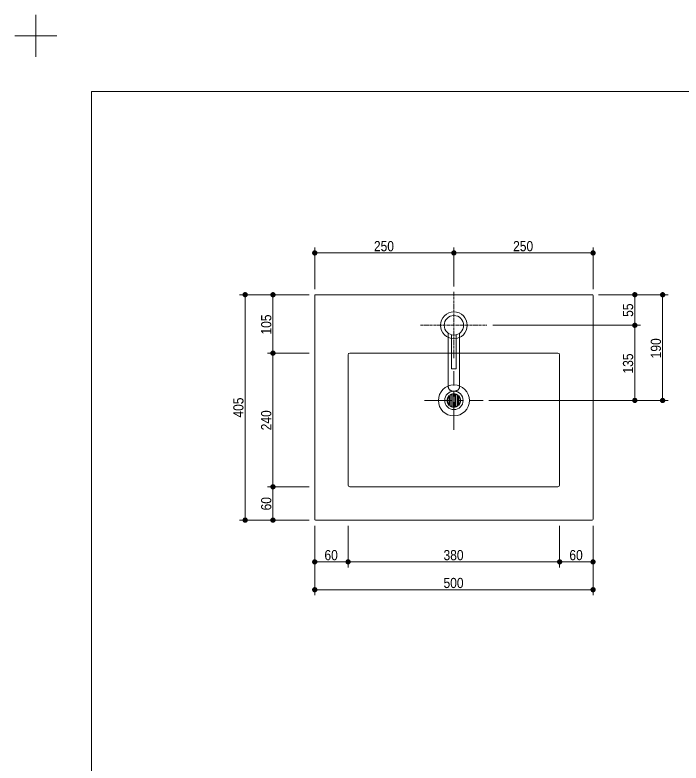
# Model space of a CAD drawing. Units: millimetres, scale not verified. Extents: x -3031 to 3031, y -1522 to 1522.
# Drawn here: x -3031 to -1835, y 179 to 1522 of the extents above; entities that cross this region are included whole.
import ezdxf
from ezdxf.enums import TextEntityAlignment as Align

# ---------------------------------------------------------------- set-up
doc = ezdxf.new("R2010")
doc.units = ezdxf.units.MM
doc.header["$LTSCALE"] = 10
doc.linetypes.add('CHAIN1', pattern=[8, 5, -1, 1, -1])
doc.linetypes.add('DASHED1', pattern=[1.8, 1.2, -0.6])
for name, color, linetype, lineweight in [('0-0_1図面枠', 7, 'Continuous', 9), ('0-1_5ボウル・キャビネット', 7, 'Continuous', 9), ('0-3_0', 7, 'Continuous', 9), ('0-4_2寸法-1', 7, 'Continuous', 9), ('0-5_4給排水', 7, 'DASHED1', 9)]:
    doc.layers.add(name, color=color, linetype=linetype, lineweight=lineweight)
doc.styles.add('ＭＳ Ｐゴシック', font='')
doc.styles.get('ＭＳ Ｐゴシック').set_extended_font_data('MS PGothic')

# ---------------------------------------------------------------- blocks, each defined once
blk = doc.blocks.new('グループ')
at = {"layer": '0-0_1図面枠'}
for p, q in [((-21000, 14475), (-21000, 15225)), ((-21375, 14850), (-20625, 14850))]:
    blk.add_line(p, q, dxfattribs=at)
blk = doc.blocks.new('グループ-2')
at = {"layer": '0-0_1図面枠'}
blk.add_lwpolyline([(-20000, 13850), (20000, 13850), (20000, -13850), (-20000, -13850)], close=True, dxfattribs=at)
blk = doc.blocks.new('図面枠')
at = {"layer": '0-0_1図面枠'}
for name in ['グループ', 'グループ-2']:
    blk.add_blockref(name, (0, 0), dxfattribs=at)
blk = doc.blocks.new('_Dot')
at = {"layer": '0-3_0'}
for p, q in [((-5, 0), (-10, 0)), ((4.89, 1), (-4.89, 1)), ((3.99, 3), (-3.99, 3)), ((4.58, -1.99), (-4.58, -1.99)), ((3, -3.99), (-3, -3.99))]:
    blk.add_line(p, q, dxfattribs=at)
for points in [[(5, 0), (4.96, 0.63), (4.84, 1.24), (4.65, 1.84), (4.38, 2.41), (4.05, 2.94), (3.64, 3.42), (3.19, 3.85), (2.68, 4.22), (2.13, 4.52), (1.55, 4.76), (0.94, 4.91), (0.31, 4.99), (-0.31, 4.99), (-0.94, 4.91), (-1.55, 4.76), (-2.13, 4.52), (-2.68, 4.22), (-3.19, 3.85), (-3.64, 3.42), (-4.05, 2.94), (-4.38, 2.41), (-4.65, 1.84), (-4.84, 1.24), (-4.96, 0.63), (-5, 0), (0, 0)], [(-5, 0), (-4.96, -0.63), (-4.84, -1.24), (-4.65, -1.84), (-4.38, -2.41), (-4.05, -2.94), (-3.64, -3.42), (-3.19, -3.85), (-2.68, -4.22), (-2.13, -4.52), (-1.55, -4.76), (-0.94, -4.91), (-0.31, -4.99), (0.31, -4.99), (0.94, -4.91), (1.55, -4.76), (2.13, -4.52), (2.68, -4.22), (3.19, -3.85), (3.64, -3.42), (4.05, -2.94), (4.38, -2.41), (4.65, -1.84), (4.84, -1.24), (4.96, -0.63), (5, 0), (0, 0)]]:
    blk.add_lwpolyline(points, close=True, dxfattribs=at)
blk = doc.blocks.new('グループ-20')
at = {"layer": '0-1_5ボウル・キャビネット'}
for p, q in [((-13575, 8222.5), (-13575, 8377.5)), ((-13555, 8205.1), (-13555, 8394.9)), ((-13525, 8190.5), (-13525, 8409.5)), ((-13505, 8186), (-13505, 8414)), ((-13475, 8186), (-13475, 8414)), ((-13455, 8190.5), (-13455, 8409.5)), ((-13425, 8205.1), (-13425, 8394.9)), ((-13405, 8222.5), (-13405, 8377.5))]:
    blk.add_line(p, q, dxfattribs=at)
for radius in [278.5, 165, 125]:
    blk.add_circle((-13490, 8300), radius, dxfattribs=at)
for start, end in [(137.65739, 222.34261), (107.71893, 124.41739), (90, 97.49472), (82.50528, 90), (55.58261, 72.28107), (317.65739, 42.34261), (235.58261, 252.28107), (287.71893, 304.41739), (262.50528, 270), (270, 277.49472)]:
    blk.add_arc((-13490, 8300), 115, start, end, dxfattribs=at)
blk = doc.blocks.new('グループ-21')
at = {"layer": '0-5_4給排水', "linetype": 'CHAIN1'}
for p, q in [((-13490, 10250), (-13490, 9050)), ((-14090, 9650), (-12890, 9650))]:
    blk.add_line(p, q, dxfattribs=at)
at = {"layer": '0-5_4給排水', "linetype": 'Continuous'}
for points in [[(-13590, 9506.4), (-13590, 8541.5), (-13589.6, 8534.6), (-13588.3, 8527.5), (-13586.1, 8520.4), (-13583, 8513.3), (-13578.8, 8506.3), (-13573.7, 8499.5), (-13567.6, 8493.2), (-13560.7, 8487.3), (-13553, 8482), (-13544.7, 8477.3), (-13535.9, 8473.4), (-13526.8, 8470.2), (-13517.5, 8467.8), (-13508.2, 8466.1), (-13499, 8465.2), (-13490, 8464.9), (-13481, 8465.2), (-13471.8, 8466.1), (-13462.5, 8467.8), (-13453.2, 8470.2), (-13444.1, 8473.4), (-13435.3, 8477.3), (-13427, 8482), (-13419.3, 8487.3), (-13412.4, 8493.2), (-13406.3, 8499.5), (-13401.2, 8506.3), (-13397, 8513.3), (-13393.9, 8520.4), (-13391.7, 8527.5), (-13390.4, 8534.6), (-13390, 8541.5), (-13390, 9506.4)], [(-13530, 9479.6), (-13530, 8870), (-13450, 8870), (-13450, 9479.6)]]:
    blk.add_lwpolyline(points, dxfattribs=at)
for radius in [240, 175]:
    blk.add_circle((-13490, 9650), radius, dxfattribs=at)

msp = doc.modelspace()

# ---------------------------------------------------------------- linework, layer by layer
at = {"layer": '0-1_5ボウル・キャビネット'}
for p, q in [((-2492.75, 616.5), (-2492.75, 1018.5)), ((-2491.25, 1020), (-1994.25, 1020)), ((-1992.75, 1018.5), (-1992.75, 616.5)), ((-2429.75, 915), (-2055.75, 915)), ((-2432.75, 678), (-2432.75, 912)), ((-2052.75, 912), (-2052.75, 678)), ((-2055.75, 675), (-2429.75, 675)), ((-1994.25, 615), (-2491.25, 615))]:
    msp.add_line(p, q, dxfattribs=at)
at = {"layer": '0-1_5ボウル・キャビネット', "linetype": 'CHAIN1'}
for p, q in [((-2242.75, 777.15), (-2242.75, 882.85)), ((-2295.6, 830), (-2189.9, 830))]:
    msp.add_line(p, q, dxfattribs=at)
at = {"layer": '0-1_5ボウル・キャビネット'}
for centre, radius, start, end in [((-2491.25, 1018.5), 1.5, 90, 180), ((-1994.25, 1018.5), 1.5, 0, 90), ((-2429.75, 912), 3, 90, 180), ((-2055.75, 912), 3, 0, 90), ((-2429.75, 678), 3, 180, 270), ((-2055.75, 678), 3, 270, 0), ((-2491.25, 616.5), 1.5, 180, 270), ((-1994.25, 616.5), 1.5, 270, 0)]:
    msp.add_arc(centre, radius, start, end, dxfattribs=at)
at = {"layer": '0-4_2寸法-1'}
for p, q in [((-2492.75, 1030), (-2492.75, 1105)), ((-2242.75, 1035), (-2242.75, 1105)), ((-2242.75, 1035), (-2242.75, 1105)), ((-1992.75, 1030), (-1992.75, 1105)), ((-2250.25, 1095), (-2485.25, 1095)), ((-2235.25, 1095), (-2000.25, 1095)), ((-2577.75, 1020), (-2627.75, 1020)), ((-2617.75, 622.5), (-2617.75, 1012.5)), ((-2502.75, 1020), (-2577.75, 1020)), ((-2567.75, 1012.5), (-2567.75, 922.5)), ((-1982.75, 1020), (-1907.75, 1020)), ((-1917.75, 972.5), (-1917.75, 1012.5)), ((-1907.75, 1020), (-1857.75, 1020)), ((-1867.75, 837.5), (-1867.75, 1012.5)), ((-2172.75, 965), (-1907.75, 965)), ((-2172.75, 965), (-1907.75, 965)), ((-1917.75, 957.5), (-1917.75, 837.5)), ((-2502.75, 915), (-2577.75, 915)), ((-2502.75, 915), (-2577.75, 915)), ((-2567.75, 682.5), (-2567.75, 907.5)), ((-2179.9, 830), (-1907.75, 830)), ((-1907.75, 830), (-1857.75, 830)), ((-2502.75, 675), (-2577.75, 675)), ((-2502.75, 675), (-2577.75, 675)), ((-2567.75, 667.5), (-2567.75, 622.5)), ((-2577.75, 615), (-2627.75, 615)), ((-2502.75, 615), (-2577.75, 615)), ((-2492.75, 605), (-2492.75, 530)), ((-2432.75, 605), (-2432.75, 530)), ((-2432.75, 605), (-2432.75, 530)), ((-2052.75, 605), (-2052.75, 530)), ((-2052.75, 605), (-2052.75, 530)), ((-1992.75, 605), (-1992.75, 530)), ((-2440.25, 540), (-2485.25, 540)), ((-2425.25, 540), (-2060.25, 540)), ((-2000.25, 540), (-2045.25, 540)), ((-2492.75, 530), (-2492.75, 480)), ((-1992.75, 530), (-1992.75, 480)), ((-2000.25, 490), (-2485.25, 490))]:
    msp.add_line(p, q, dxfattribs=at)

# ---------------------------------------------------------------- block references
at = {"layer": '0-0_1図面枠', "xscale": 0.1, "yscale": 0.1}
msp.add_blockref('図面枠', (-893.75, 0), dxfattribs=at)
at = {"layer": '0-1_5ボウル・キャビネット', "xscale": 0.1, "yscale": 0.1}
msp.add_blockref('グループ-20', (-893.75, 0), dxfattribs=at)
at = {"layer": '0-4_2寸法-1', "xscale": 0.7503418, "yscale": 0.7503418}
for p, rotation in [((-2492.75, 1095), 180), ((-2242.75, 1095), 180), ((-2617.75, 1020), 90), ((-2567.75, 1020), 90), ((-1917.75, 1020), 90), ((-1867.75, 1020), 90), ((-1917.75, 965), 270), ((-1917.75, 965), 90), ((-2567.75, 915), 270), ((-2567.75, 915), 90), ((-1917.75, 830), 270), ((-1867.75, 830), 270), ((-2567.75, 675), 270), ((-2567.75, 675), 90), ((-2617.75, 615), 270), ((-2567.75, 615), 270), ((-2492.75, 540), 180), ((-2432.75, 540), 180), ((-2052.75, 540), 180), ((-2492.75, 490), 180)]:
    msp.add_blockref('_Dot', p, dxfattribs=dict(at, rotation=rotation))
for p in [(-2242.75, 1095), (-1992.75, 1095), (-2432.75, 540), (-2052.75, 540), (-1992.75, 540), (-1992.75, 490)]:
    msp.add_blockref('_Dot', p, dxfattribs=at)
at = {"layer": '0-5_4給排水', "xscale": 0.1, "yscale": 0.1}
msp.add_blockref('グループ-21', (-893.75, 0), dxfattribs=at)

# ---------------------------------------------------------------- texts
at = {"layer": '0-4_2寸法-1', "style": 'ＭＳ Ｐゴシック', "width": 0.9}
for s, p in [('250', (-2386.39, 1092.52)), ('250', (-2136.39, 1092.52)), ('60', (-2475.29, 537.52)), ('380', (-2261.39, 537.52)), ('60', (-2035.29, 537.52)), ('500', (-2261.39, 487.52))]:
    msp.add_text(s, height=18.33, dxfattribs=at).set_placement(p, align=Align.BOTTOM_LEFT)
for s, p in [('55', (-1915.22, 980.2)), ('105', (-2565.27, 948.39)), ('190', (-1865.27, 905.69)), ('135', (-1915.27, 878.39)), ('405', (-2615.27, 799.25)), ('240', (-2565.27, 776.36)), ('60', (-2565.27, 632.46))]:
    msp.add_text(s, height=18.33, rotation=90, dxfattribs=at).set_placement(p, align=Align.BOTTOM_LEFT)

doc.saveas('drawing.dxf')
